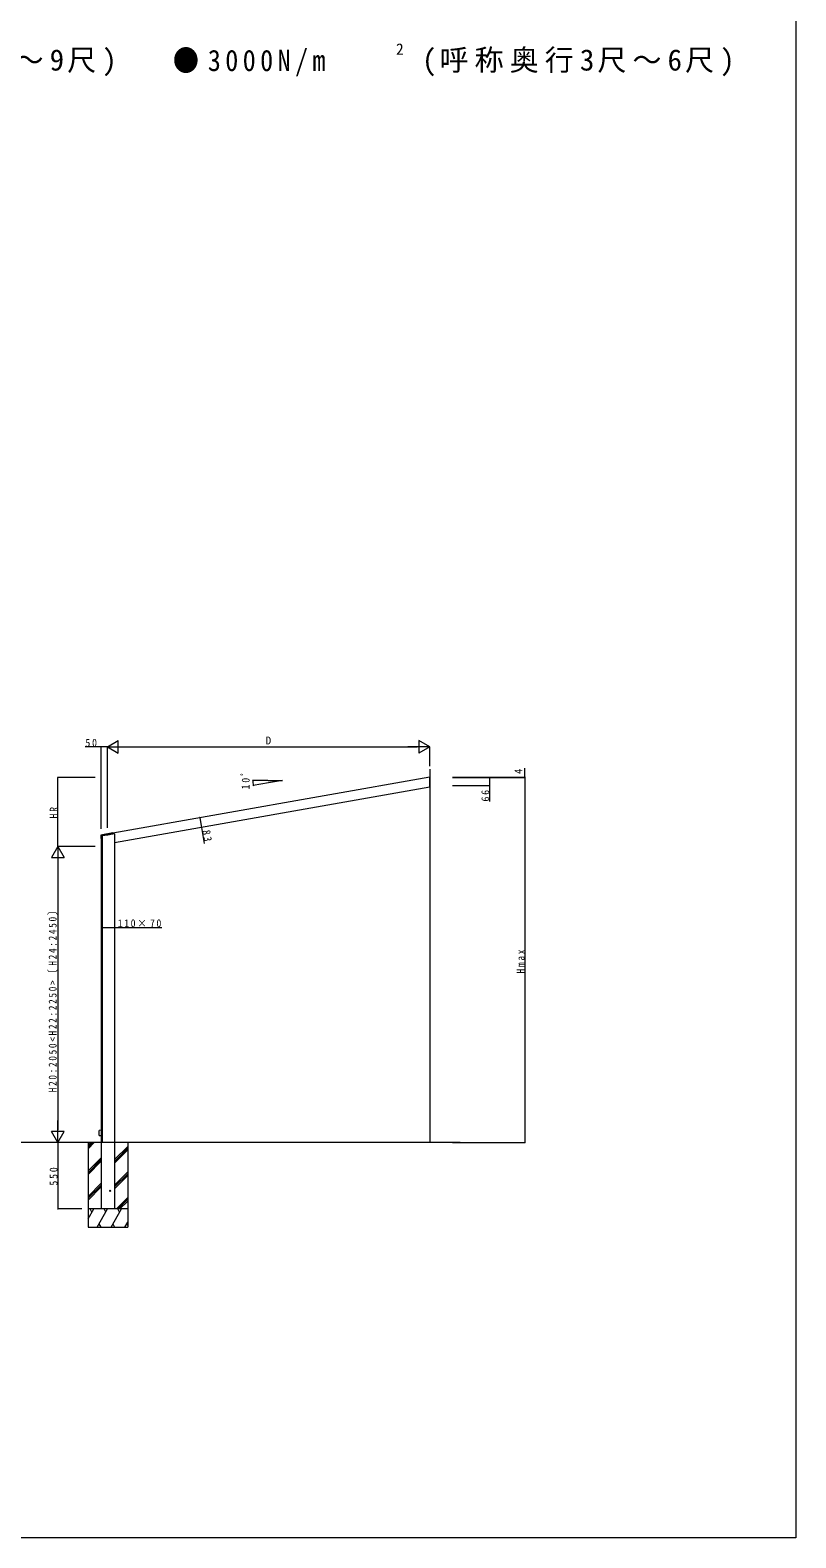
# Model space of a CAD drawing. Units: millimetres, scale not verified. Extents: x -7920 to 7920, y -12800 to 12773.
# Drawn here: x 1581 to 7920, y -12800 to -317 of the extents above; entities that cross this region are included whole.
import ezdxf
from ezdxf.enums import TextEntityAlignment as Align

# ---------------------------------------------------------------- set-up
doc = ezdxf.new("R2010")
doc.units = ezdxf.units.MM
doc.header["$LTSCALE"] = 60
for name, color, linetype, lineweight in [('0-1_USER1', 7, 'Continuous', 18), ('0-2_YKK_ZWAK', 7, 'Continuous', 18), ('0-3_YKK_A1', 4, 'Continuous', 18), ('0-4_YKK_D', 6, 'Continuous', 18), ('0-5_YKK_Z1', 7, 'Continuous', 18)]:
    doc.layers.add(name, color=color, linetype=linetype, lineweight=lineweight)
doc.styles.add('ＭＳ ゴシック', font='')
doc.styles.get('ＭＳ ゴシック').set_extended_font_data('MS Gothic')

msp = doc.modelspace()

# ---------------------------------------------------------------- linework, layer by layer
at = {"layer": '0-2_YKK_ZWAK'}
for p, q in [((7920, 12160), (7920, -12800)), ((7920, -12800), (-7920, -12800))]:
    msp.add_line(p, q, dxfattribs=at)
at = {"layer": '0-3_YKK_A1'}
for p, q in [((4890.22, -6434.98), (4890.22, -9526.94)), ((4890.22, -6501.65), (2264.85, -6964.57)), ((4890.22, -6585.93), (2280.22, -7046.14)), ((3550.81, -6528.04), (3670.69, -6528.04)), ((3670.69, -6528.04), (3554.43, -6548.54)), ((4890.22, -6585.93), (4890.22, -6501.65)), ((2166.22, -6981.19), (2166.23, -6981.14)), ((2166.22, -6981.19), (2166.22, -7010.14)), ((2166.23, -6981.14), (2166.24, -6981.09)), ((2166.24, -6981.09), (2166.26, -6981.04)), ((2166.26, -6981.04), (2166.29, -6981)), ((2166.29, -6981), (2166.33, -6980.96)), ((2166.33, -6980.96), (2166.37, -6980.93)), ((2166.37, -6980.93), (2166.42, -6980.91)), ((2166.42, -6980.91), (2166.47, -6980.89)), ((2264.38, -6963.63), (2166.47, -6980.89)), ((2177.72, -6986.13), (2177.73, -6986.08)), ((2177.72, -7006.64), (2177.72, -6986.13)), ((2177.73, -6986.08), (2177.74, -6986.02)), ((2177.74, -6986.02), (2177.76, -6985.98)), ((2177.76, -6985.98), (2177.79, -6985.93)), ((2177.79, -6985.93), (2177.83, -6985.9)), ((2177.83, -6985.9), (2177.87, -6985.87)), ((2177.87, -6985.87), (2177.92, -6985.85)), ((2177.92, -6985.85), (2177.97, -6985.83)), ((2177.97, -6985.83), (2223.03, -6977.89)), ((2265.22, -6970.94), (2178.22, -6986.28)), ((2178.22, -6986.28), (2178.22, -9526.94)), ((2223.03, -6977.89), (2263.62, -6970.73)), ((2263.92, -6970.82), (2263.62, -6970.73)), ((2263.92, -6970.82), (2265.6, -6970.52)), ((2264.38, -6963.63), (2264.44, -6963.62)), ((2264.44, -6963.62), (2264.5, -6963.63)), ((2264.5, -6963.63), (2264.55, -6963.65)), ((2264.55, -6963.65), (2264.61, -6963.68)), ((2264.61, -6963.68), (2264.65, -6963.72)), ((2264.65, -6963.72), (2264.69, -6963.76)), ((2264.69, -6963.76), (2264.71, -6963.82)), ((2264.71, -6963.82), (2264.73, -6963.87)), ((2265.84, -6970.18), (2264.73, -6963.87)), ((2280.22, -6970.94), (2265.22, -6970.94)), ((2265.65, -6970.51), (2265.6, -6970.52)), ((2265.71, -6970.48), (2265.65, -6970.51)), ((2265.75, -6970.44), (2265.71, -6970.48)), ((2265.79, -6970.4), (2265.75, -6970.44)), ((2265.82, -6970.35), (2265.79, -6970.4)), ((2265.84, -6970.29), (2265.82, -6970.35)), ((2265.84, -6970.18), (2265.84, -6970.23)), ((2265.84, -6970.23), (2265.84, -6970.29)), ((2280.22, -6970.94), (2280.22, -10076.94)), ((2166.23, -7010.2), (2166.22, -7010.14)), ((2166.25, -7010.25), (2166.23, -7010.2)), ((2166.27, -7010.3), (2166.25, -7010.25)), ((2166.31, -7010.35), (2166.27, -7010.3)), ((2166.36, -7010.39), (2166.31, -7010.35)), ((2166.41, -7010.41), (2166.36, -7010.39)), ((2166.46, -7010.43), (2166.41, -7010.41)), ((2166.52, -7010.44), (2166.46, -7010.43)), ((2166.52, -7010.44), (2169.82, -7010.44)), ((2169.82, -7010.44), (2169.82, -7006.94)), ((2169.82, -7006.94), (2177.31, -7006.94)), ((2170.22, -7006.94), (2170.22, -10076.94)), ((2177.31, -7006.94), (2177.42, -7006.94)), ((2177.48, -7006.93), (2177.42, -7006.94)), ((2177.54, -7006.91), (2177.48, -7006.93)), ((2177.59, -7006.89), (2177.54, -7006.91)), ((2177.63, -7006.85), (2177.59, -7006.89)), ((2177.67, -7006.8), (2177.63, -7006.85)), ((2177.7, -7006.75), (2177.67, -7006.8)), ((2177.72, -7006.7), (2177.7, -7006.75)), ((2177.72, -7006.64), (2177.72, -7006.7)), ((2170.22, -9425.62), (2152.22, -9425.94)), ((2152.22, -9467.94), (2170.22, -9468.25))]:
    msp.add_line(p, q, dxfattribs=at)
msp.add_lwpolyline([(2152.22, -9467.94), (2152.22, -9446.94), (2152.22, -9425.94)], dxfattribs=at)
msp.add_circle((2244.22, -9926.94), 4.5, dxfattribs=at)
at = {"layer": '0-4_YKK_D'}
for p, q in [((2220.22, -6251.65), (2311.16, -6199.15)), ((2311.16, -6304.15), (2311.16, -6199.15)), ((4799.29, -6199.15), (4799.29, -6304.15)), ((4890.22, -6251.65), (4799.29, -6199.15)), ((2170.22, -6251.65), (2037.92, -6251.65)), ((2170.22, -6930.5), (2170.22, -6250.65)), ((2220.22, -6251.65), (2170.22, -6251.65)), ((2220.22, -6921.69), (2220.22, -6250.65)), ((2220.22, -6921.69), (2220.22, -6250.65)), ((2220.22, -6251.65), (2402.09, -6251.65)), ((2220.22, -6251.65), (2311.16, -6304.15)), ((2325.22, -6251.65), (4785.22, -6251.65)), ((4890.22, -6251.65), (4708.36, -6251.65)), ((4890.22, -6251.65), (4799.29, -6304.15)), ((4890.22, -6410.75), (4890.22, -6250.65)), ((5676.58, -6501.65), (5676.58, -6426.95)), ((2120.22, -6505.7), (1809.22, -6505.7)), ((1810.22, -7076.94), (1810.22, -6505.7)), ((3549.81, -6528.04), (3423.62, -6528.04)), ((3553.44, -6548.71), (3427.38, -6570.94)), ((5076.58, -6501.65), (5677.58, -6501.65)), ((5076.58, -6505.7), (5385.15, -6505.7)), ((5076.58, -6505.7), (5677.58, -6505.7)), ((5076.58, -6505.7), (5677.58, -6505.7)), ((5076.58, -6571.7), (5385.15, -6571.7)), ((5384.15, -6505.7), (5384.15, -6571.7)), ((5384.15, -6571.7), (5384.15, -6704)), ((5676.58, -6505.7), (5676.58, -6501.65)), ((5676.58, -6505.7), (5676.58, -9526.94)), ((2985.55, -6837.49), (2999.96, -6919.23)), ((2999.96, -6919.23), (3023.07, -7050.31)), ((1810.22, -7076.94), (1757.72, -7167.87)), ((2120.22, -7076.94), (1809.22, -7076.94)), ((2120.22, -7076.94), (1809.22, -7076.94)), ((1810.22, -7076.94), (1810.22, -7258.8)), ((1810.22, -7076.94), (1862.72, -7167.87)), ((1757.72, -7167.87), (1862.72, -7167.87)), ((1810.22, -7181.94), (1810.22, -9421.94)), ((2170.22, -7746.43), (2280.22, -7746.43)), ((2280.22, -7746.43), (2672.52, -7746.43)), ((1810.22, -9526.94), (1810.22, -9345.07)), ((1862.72, -9436), (1757.72, -9436)), ((1810.22, -9526.94), (1757.72, -9436)), ((1810.22, -9526.94), (1862.72, -9436)), ((1810.22, -9526.94), (1810.22, -10076.94)), ((5076.58, -9526.94), (5677.58, -9526.94)), ((2010.22, -10076.94), (1809.22, -10076.94))]:
    msp.add_line(p, q, dxfattribs=at)
for centre, radius, start, end in [((2170.22, -6251.65), 1.59, 0, 180), ((2170.22, -6251.65), 1.59, 180, 0), ((1810.22, -6505.7), 1.59, 90, 270), ((1810.22, -6505.7), 1.59, 270, 90), ((3424.62, -6528.04), 1.59, 90, 270), ((3424.62, -6528.04), 1.59, 270, 90), ((3670.69, -6528.04), 246.06, 180, 190), ((3428.36, -6570.77), 1.59, 100, 280), ((3428.36, -6570.77), 1.59, 280, 100), ((5384.15, -6505.7), 1.59, 90, 270), ((5384.15, -6571.7), 1.59, 90, 270), ((5384.15, -6505.7), 1.59, 270, 90), ((5384.15, -6571.7), 1.59, 270, 90), ((5676.58, -6501.65), 1.59, 90, 270), ((5676.58, -6505.7), 1.59, 90, 270), ((5676.58, -6505.7), 1.59, 90, 270), ((5676.58, -6501.65), 1.59, 270, 90), ((5676.58, -6505.7), 1.59, 270, 90), ((5676.58, -6505.7), 1.59, 270, 90), ((2985.55, -6837.49), 1.59, 100, 280), ((2985.55, -6837.49), 1.59, 280, 100), ((2999.96, -6919.23), 1.59, 100, 280), ((2999.96, -6919.23), 1.59, 280, 100), ((2170.22, -7746.43), 1.59, 0, 180), ((2170.22, -7746.43), 1.59, 180, 0), ((2280.22, -7746.43), 1.59, 0, 180), ((2280.22, -7746.43), 1.59, 180, 0), ((5676.58, -9526.94), 1.59, 90, 270), ((5676.58, -9526.94), 1.59, 270, 90), ((1810.22, -10076.94), 1.59, 90, 270), ((1810.22, -10076.94), 1.59, 270, 90)]:
    msp.add_arc(centre, radius, start, end, dxfattribs=at)
at = {"layer": '0-5_YKK_Z1'}
for p, q in [((5140.22, -9526.94), (1196.29, -9526.94)), ((2060.22, -9526.94), (2060.22, -10226.94)), ((2060.22, -9578.48), (2111.77, -9526.94)), ((2060.22, -9564.34), (2097.63, -9526.94)), ((2060.22, -9550.2), (2083.49, -9526.94)), ((2280.22, -9668.56), (2390.22, -9558.56)), ((2280.22, -9682.71), (2390.22, -9572.71)), ((2280.22, -9696.85), (2390.22, -9586.85)), ((2390.22, -9526.94), (2390.22, -10226.94)), ((2060.22, -9762.33), (2170.22, -9652.33)), ((2060.22, -9776.47), (2170.22, -9666.47)), ((2060.22, -9790.61), (2170.22, -9680.61)), ((2280.22, -9880.69), (2390.22, -9770.7)), ((2280.22, -9894.84), (2390.22, -9784.84)), ((2280.22, -9908.98), (2390.22, -9798.98)), ((2060.22, -9974.46), (2170.22, -9864.46)), ((2060.22, -9988.6), (2170.22, -9878.6)), ((2060.22, -10002.75), (2170.22, -9892.75)), ((2296.11, -10076.94), (2390.22, -9982.83)), ((2060.22, -10158.41), (2107.26, -10076.94)), ((2390.22, -10076.94), (2060.22, -10076.94)), ((2092.26, -10102.92), (2077.26, -10076.94)), ((2136.13, -10226.94), (2222.73, -10076.94)), ((2169.88, -10076.94), (2170.22, -10076.59)), ((2207.73, -10102.92), (2192.73, -10076.94)), ((2250.7, -10226.94), (2337.3, -10076.94)), ((2322.3, -10102.92), (2307.3, -10076.94)), ((2310.25, -10076.94), (2390.22, -9996.97)), ((2324.39, -10076.94), (2390.22, -10011.11)), ((2060.22, -10226.94), (2390.22, -10226.94)), ((2151.13, -10200.96), (2166.13, -10226.94)), ((2265.7, -10200.96), (2280.7, -10226.94)), ((2366.17, -10226.94), (2389.77, -10186.06)), ((2381.17, -10200.96), (2390.22, -10216.64))]:
    msp.add_line(p, q, dxfattribs=at)

# ---------------------------------------------------------------- texts
at = {"layer": '0-1_USER1', "style": 'ＭＳ ゴシック'}
msp.add_text('2', height=93.84, dxfattribs=at).set_placement((4609.92, -548.81), align=Align.BOTTOM_LEFT)
at = {"layer": '0-1_USER1', "char_height": 176, "attachment_point": 7, "style": 'ＭＳ ゴシック'}
for s, insert in [('\\T1.21;(呼称奥行3尺～9尺)', (-289.72, -698.16)), ('\\T1.34;\\W0.9;●3000N/m', (2762.6, -698.16)), ('\\T1.21;(呼称奥行3尺～6尺)', (4825.3, -698.16))]:
    msp.add_mtext(s, dxfattribs=dict(at, insert=insert))
at = {"layer": '0-4_YKK_D', "color": 7, "style": 'ＭＳ ゴシック'}
msp.add_text('D', height=65.98, dxfattribs=at).set_placement((3531.22, -6251.05), align=Align.BOTTOM_LEFT)
msp.add_text('4', height=65.98, rotation=90, dxfattribs=at).set_placement((5675.98, -6475.55), align=Align.BOTTOM_LEFT)
at = {"layer": '0-4_YKK_D', "color": 7, "char_height": 65.98, "attachment_point": 7, "style": 'ＭＳ ゴシック'}
for s, insert in [('\\T1.37;\\W0.9;50', (2038.52, -6251.05)), ('\\T1.32;\\W0.9;110×70', (2306.72, -7745.43))]:
    msp.add_mtext(s, dxfattribs=dict(at, insert=insert))
for s, insert, rotation in [('\\T1.38;\\W0.9;10ﾟ', (3398.04, -6604.17), 88.848), ('\\T1.37;\\W0.9;66', (5383.55, -6703.4), 90), ('\\T1.37;\\W0.9;HR', (1809.42, -6844.12), 90), ('\\T1.37;\\W0.9;83', (3005.55, -6945.16), 280), ('\\T1.37;\\W0.85;H20:2050<H22:2250>〔H24:2450〕', (1809.22, -9110.74), 90), ('\\T1.39;\\W0.85;Hmax', (5675.78, -8126.72), 90), ('\\T1.38;\\W0.9;550', (1809.22, -9883.54), 90)]:
    msp.add_mtext(s, dxfattribs=dict(at, insert=insert, rotation=rotation))

doc.saveas('drawing.dxf')
